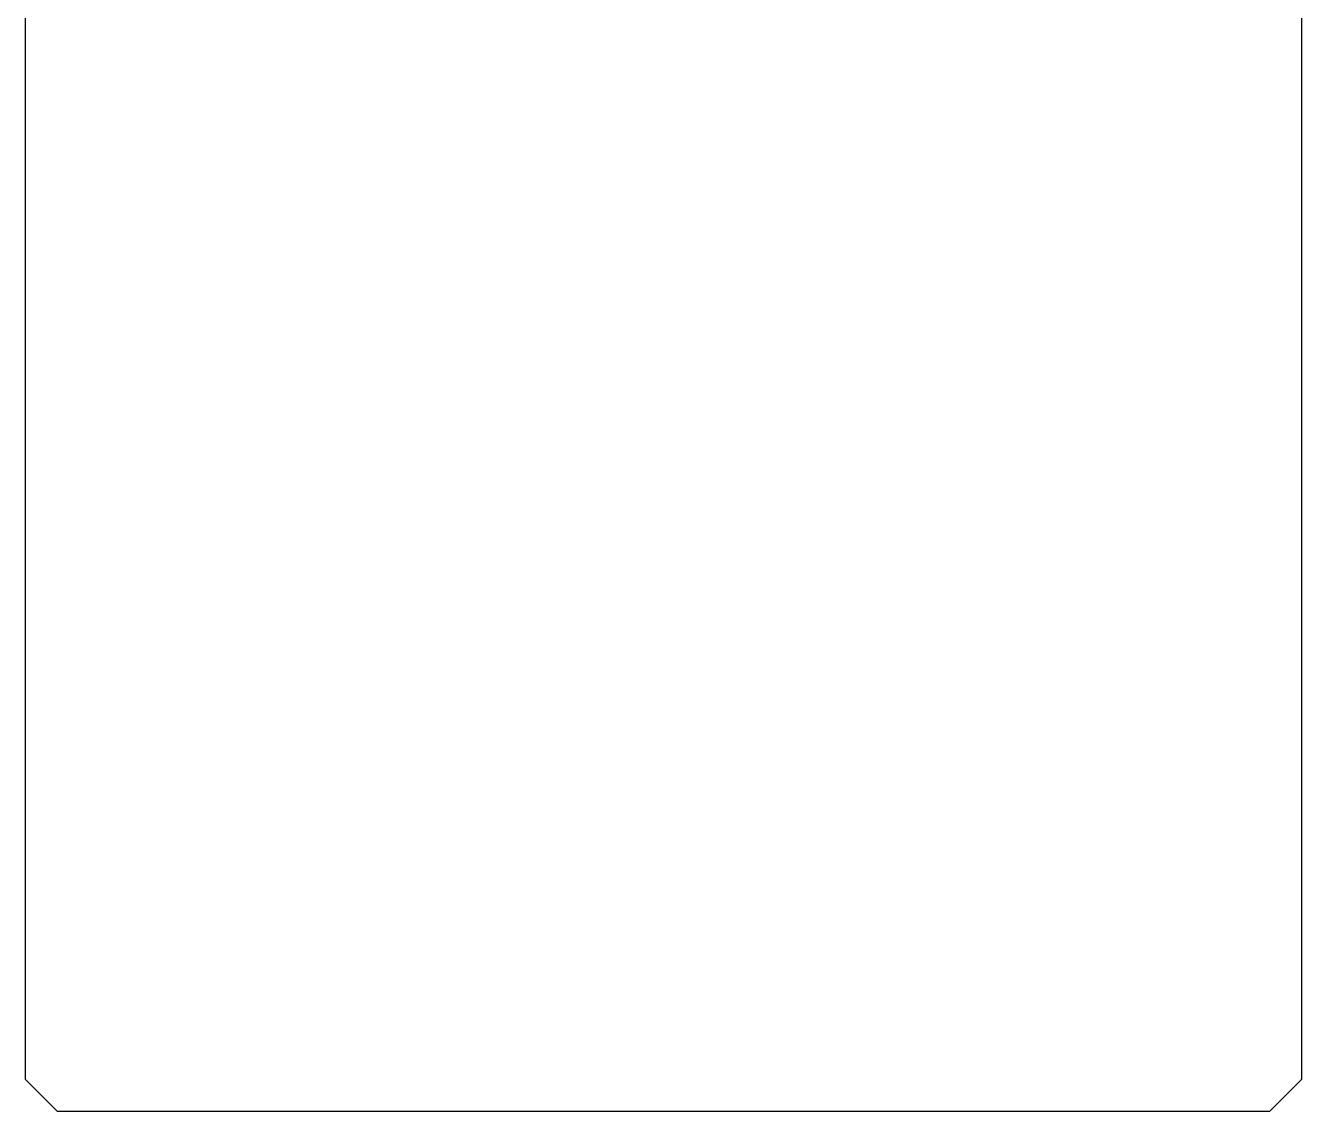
# Model space of a CAD drawing. Extents: x 0 to 634, y -8 to 556.
# Drawn here: x 257.66 to 297.66, y 10 to 44.03 of the extents above; entities that cross this region are included whole.
import ezdxf

# ---------------------------------------------------------------- set-up
doc = ezdxf.new("R2010")
doc.units = 0
doc.header["$LTSCALE"] = 0.5
doc.layers.add('MSM_CONTINUOUS', color=7, linetype='CONTINUOUS')

msp = doc.modelspace()

# ---------------------------------------------------------------- linework, layer by layer
at = {"layer": 'MSM_CONTINUOUS'}
for p, q in [((257.657, 11), (257.657, 106.998)), ((297.657, 84.5), (297.657, 11)), ((257.657, 11), (258.657, 10)), ((296.657, 10), (297.657, 11)), ((296.657, 10), (258.657, 10))]:
    msp.add_line(p, q, dxfattribs=at)

doc.saveas('drawing.dxf')
